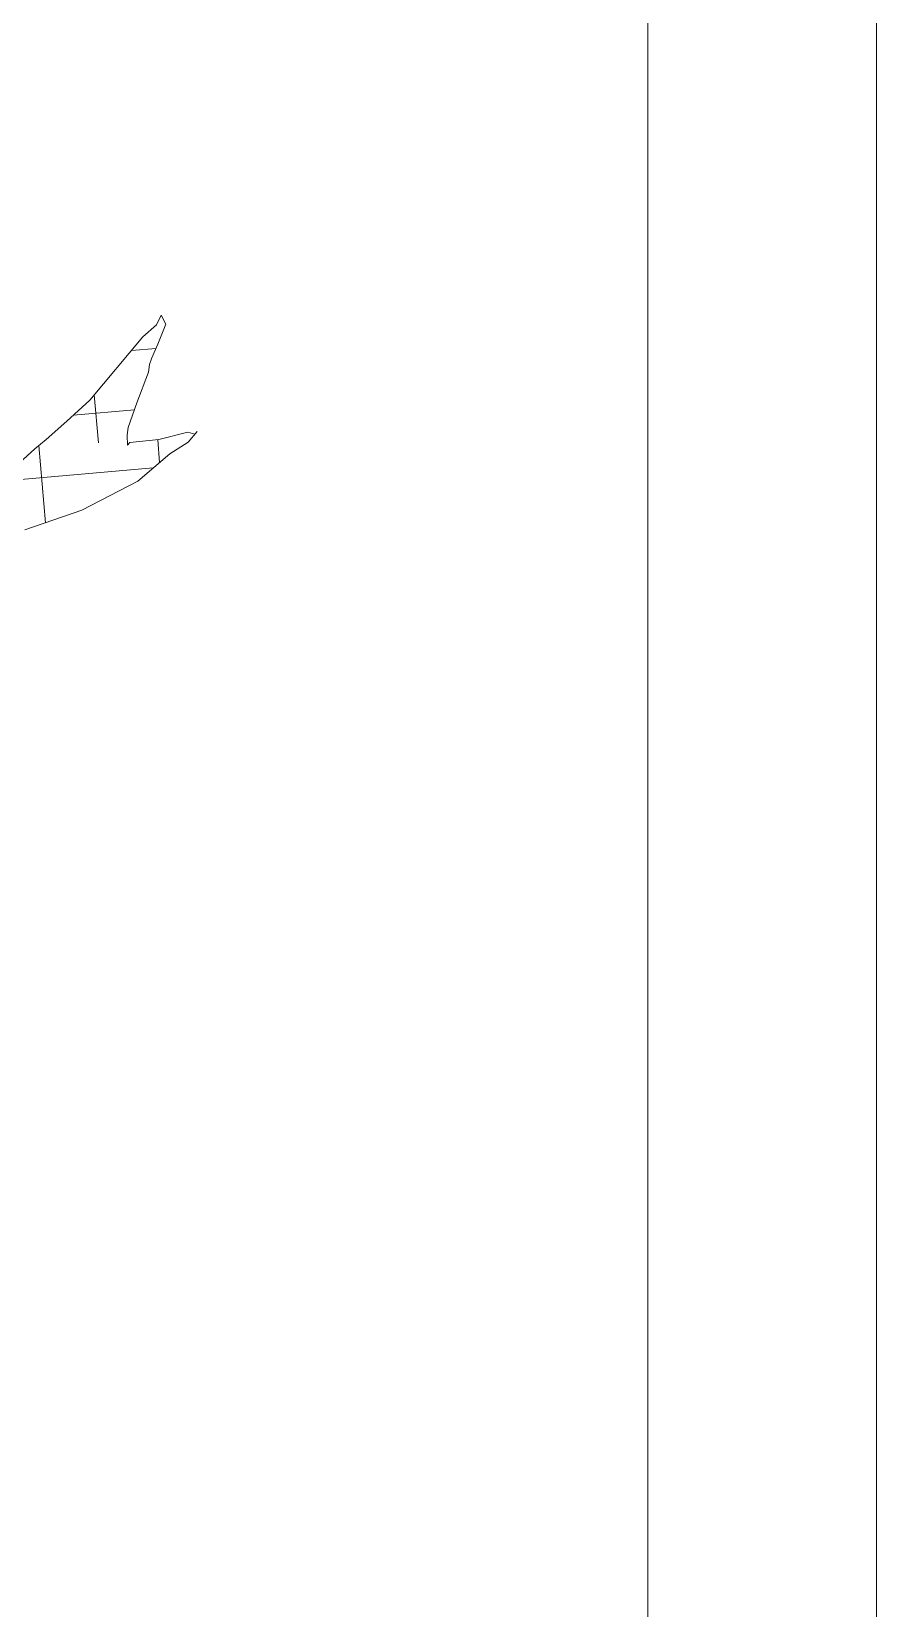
# Model space of a CAD drawing. Header units: millimetres. Extents: x 2331 to 3574, y 1237 to 2094.
# Drawn here: x 2501.37 to 2515.23, y 1931.33 to 1957.2 of the extents above; entities that cross this region are included whole.
import ezdxf

# ---------------------------------------------------------------- set-up
doc = ezdxf.new("R2010")
doc.units = ezdxf.units.MM
doc.layers.add('A-FURN', color=2, linetype='Continuous', lineweight=18)

msp = doc.modelspace()

# ---------------------------------------------------------------- linework, layer by layer
at = {"layer": 'A-FURN'}
for p, q in [((2511.48, 1917.797), (2511.48, 1977.797)), ((2515.23, 1921.547), (2515.23, 1974.047)), ((2503.493, 1952.55), (2503.418, 1952.392)), ((2503.572, 1952.404), (2503.493, 1952.55)), ((2503.418, 1952.392), (2503.196, 1952.196)), ((2503.438, 1952.073), (2503.572, 1952.404)), ((2503.196, 1952.196), (2502.323, 1951.156)), ((2503.341, 1951.853), (2503.438, 1952.073)), ((2503.409, 1952.006), (2503.006, 1951.97)), ((2503.305, 1951.741), (2503.341, 1951.853)), ((2503.095, 1951.112), (2503.286, 1951.616)), ((2503.286, 1951.616), (2503.305, 1951.741)), ((2502.323, 1951.156), (2501.945, 1950.809)), ((2503.055, 1950.996), (2502.054, 1950.908)), ((2502.395, 1951.241), (2502.464, 1950.455)), ((2502.955, 1950.706), (2503.095, 1951.112)), ((2501.945, 1950.809), (2501.607, 1950.509)), ((2501.607, 1950.509), (2501.424, 1950.36)), ((2502.937, 1950.58), (2502.955, 1950.706)), ((2502.942, 1950.415), (2502.937, 1950.58)), ((2503.454, 1950.509), (2502.982, 1950.462)), ((2503.438, 1950.507), (2503.47, 1950.135)), ((2503.932, 1950.631), (2503.454, 1950.509)), ((2504.047, 1950.596), (2503.932, 1950.631)), ((2503.937, 1950.466), (2504.086, 1950.643)), ((2504.086, 1950.643), (2504.047, 1950.596)), ((2501.424, 1950.36), (2501.046, 1950.012)), ((2501.489, 1950.412), (2501.599, 1949.146)), ((2502.982, 1950.462), (2502.942, 1950.415)), ((2503.114, 1949.828), (2503.635, 1950.277)), ((2503.635, 1950.277), (2503.937, 1950.466)), ((2503.365, 1950.044), (2500.69, 1949.81)), ((2502.194, 1949.351), (2503.114, 1949.828)), ((2501.259, 1949.028), (2502.194, 1949.351))]:
    msp.add_line(p, q, dxfattribs=at)

doc.saveas('drawing.dxf')
